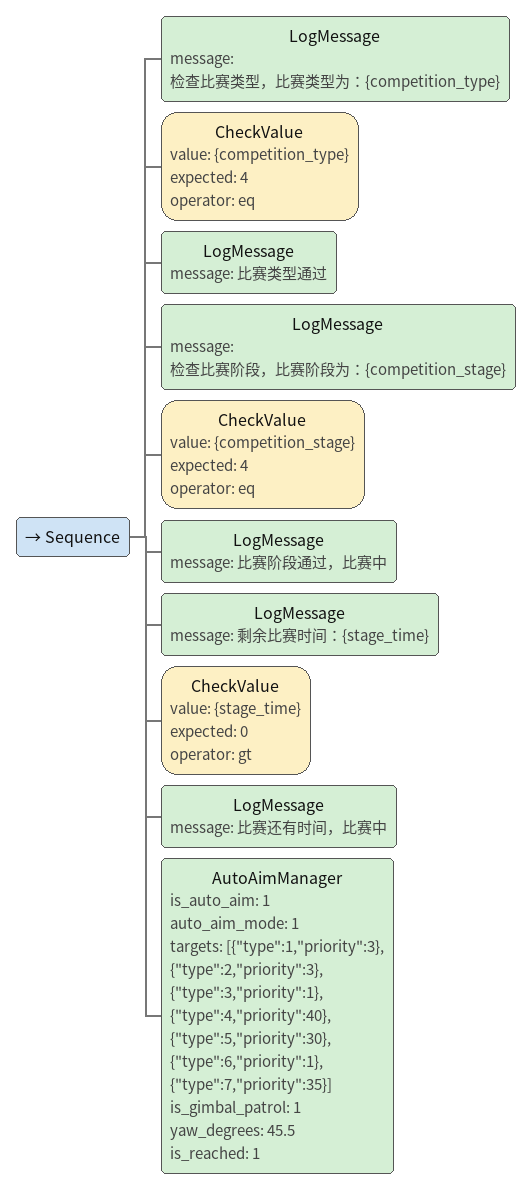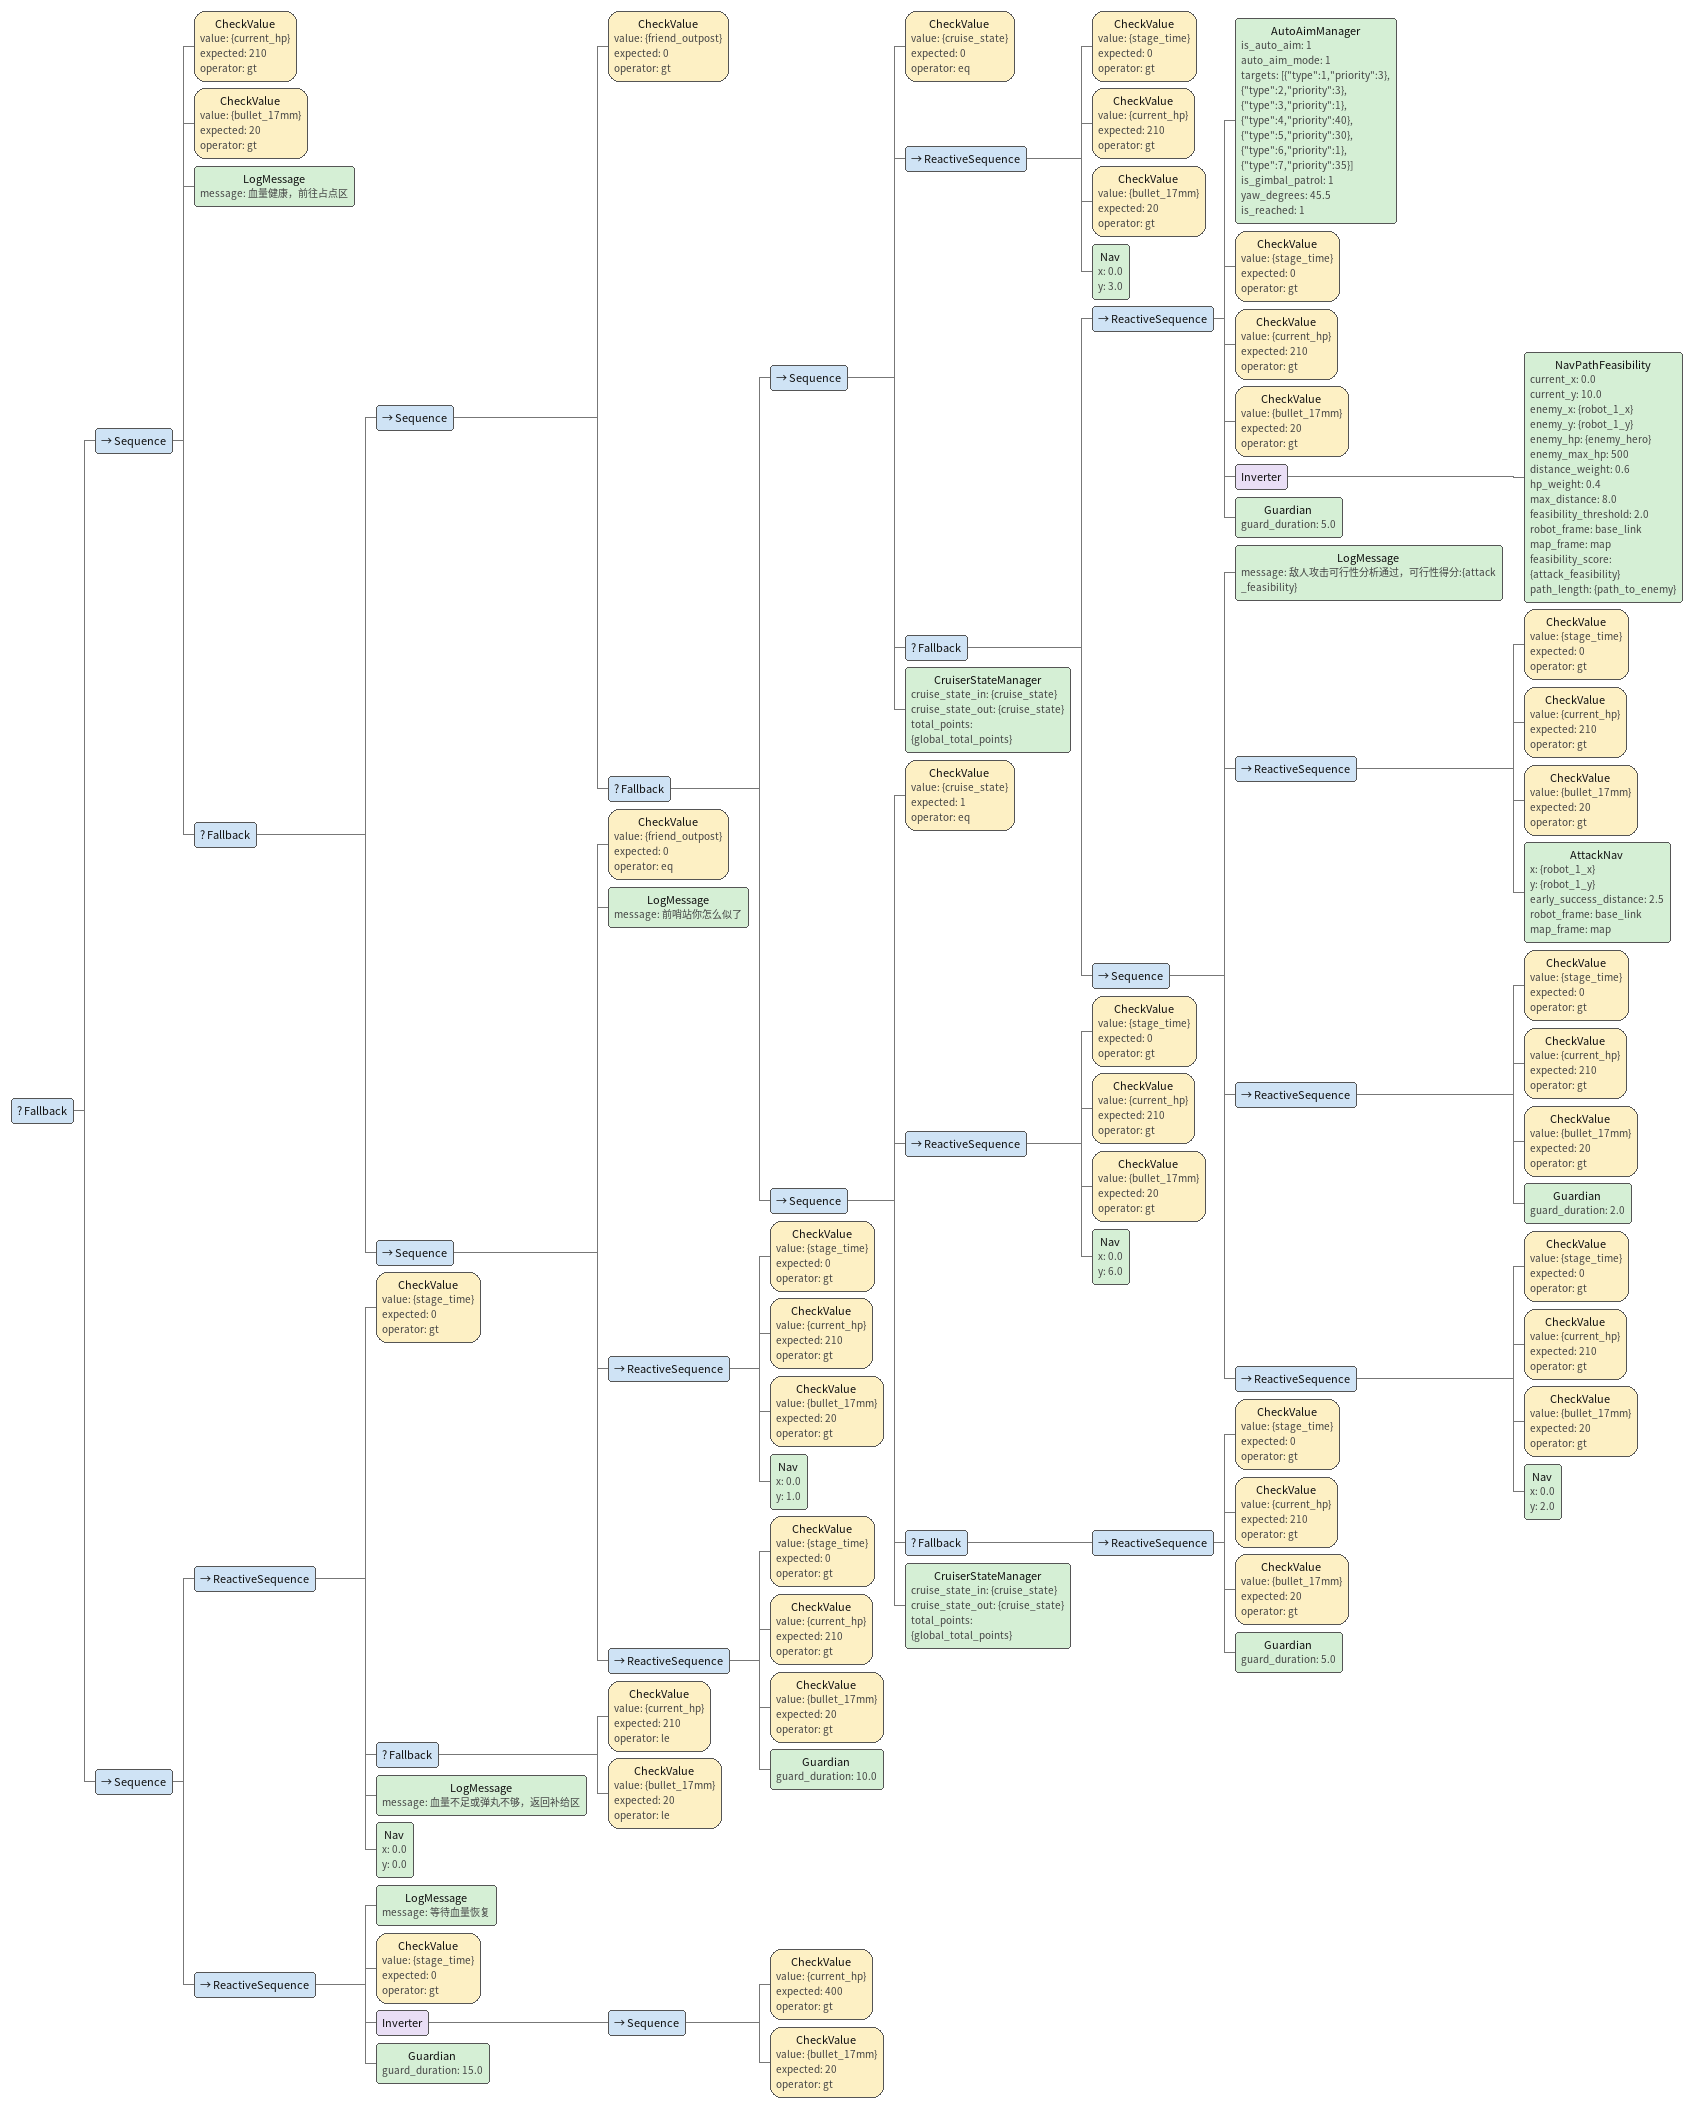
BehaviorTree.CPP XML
<Sequence>
    <!-- 赛前检查 - 使用单次初始化，数据由独立线程实时更新 -->
    <!-- 比赛类型检查 -->
    <LogMessage message="检查比赛类型，比赛类型为：{competition_type}"/>
    <CheckValue value="{competition_type}" expected="4" operator="eq"/>
    <LogMessage message="比赛类型通过"/>

    <!-- 比赛阶段检查 -->
    <LogMessage message="检查比赛阶段，比赛阶段为：{competition_stage}"/>
    <CheckValue value="{competition_stage}" expected="4" operator="eq"/>
    <LogMessage message="比赛阶段通过，比赛中"/>
    <!-- 剩余时间检查 -->
    <LogMessage message="剩余比赛时间：{stage_time}"/>
    <CheckValue value="{stage_time}" expected="0" operator="gt"/>
    <LogMessage message="比赛还有时间，比赛中"/>
    <AutoAimManager is_auto_aim="1" auto_aim_mode="1" targets="[{&quot;type&quot;:1,&quot;priority&quot;:3},                                       {&quot;type&quot;:2,&quot;priority&quot;:3},                                       {&quot;type&quot;:3,&quot;priority&quot;:1},                                       {&quot;type&quot;:4,&quot;priority&quot;:40},                                       {&quot;type&quot;:5,&quot;priority&quot;:30},                                       {&quot;type&quot;:6,&quot;priority&quot;:1},                                       {&quot;type&quot;:7,&quot;priority&quot;:35}]" is_gimbal_patrol="1" yaw_degrees="45.5" is_reached="1"/>
</Sequence>

<Fallback> <!-- 血量分支判断-->
  <!-- 高血量分支 -->
  <Sequence>
      <CheckValue value="{current_hp}" expected="210" operator="gt"/>
      <CheckValue value="{bullet_17mm}" expected="20" operator="gt"/>
      <LogMessage message="血量健康，前往占点区"/>
      <Fallback>
          <!-- 血量高且己方前哨站未被击毁 -->
          <Sequence>
              <CheckValue value="{friend_outpost}" expected="0" operator="gt"/>
              <Fallback> <!-- 状态机的每一状态检查不通过返回false就进入下一状态 -->
                  <!-- 巡航点0: x="0.0" y="3.0" -->
                  <Sequence>
                      <CheckValue value="{cruise_state}" expected="0" operator="eq"/>
                      <ReactiveSequence>
                          <CheckValue value="{stage_time}" expected="0" operator="gt"/>
                          <CheckValue value="{current_hp}" expected="210" operator="gt"/>
                          <CheckValue value="{bullet_17mm}" expected="20" operator="gt"/>
                          <Nav x="0.0" y="3.0"/>
                      </ReactiveSequence>
                      <Fallback>
                          <ReactiveSequence>
                              <AutoAimManager is_auto_aim="1" auto_aim_mode="1" targets="[{&quot;type&quot;:1,&quot;priority&quot;:3},                                                                   {&quot;type&quot;:2,&quot;priority&quot;:3},                                                                   {&quot;type&quot;:3,&quot;priority&quot;:1},                                                                   {&quot;type&quot;:4,&quot;priority&quot;:40},                                                                   {&quot;type&quot;:5,&quot;priority&quot;:30},                                                                   {&quot;type&quot;:6,&quot;priority&quot;:1},                                                                   {&quot;type&quot;:7,&quot;priority&quot;:35}]" is_gimbal_patrol="1" yaw_degrees="45.5" is_reached="1"/>
                              <CheckValue value="{stage_time}" expected="0" operator="gt"/>
                              <CheckValue value="{current_hp}" expected="210" operator="gt"/>
                              <CheckValue value="{bullet_17mm}" expected="20" operator="gt"/>
                              <!-- 使用反相器，触发临时事件的反条件，不符反条件即符合条件，进入临时事件 -->
                              <Inverter>
                                  <NavPathFeasibility current_x="0.0" current_y="10.0" enemy_x="{robot_1_x}" enemy_y="{robot_1_y}" enemy_hp="{enemy_hero}" enemy_max_hp="500" distance_weight="0.6" hp_weight="0.4" max_distance="8.0" feasibility_threshold="2.0" robot_frame="base_link" map_frame="map" feasibility_score="{attack_feasibility}" path_length="{path_to_enemy}"/>
                              </Inverter>
                              <Guardian guard_duration="5.0"/>
                          </ReactiveSequence>
                          <!-- 临时事件 触发条件：基于导航路径长的评估通过 -->
                          <Sequence>
                              <LogMessage message="敌人攻击可行性分析通过，可行性得分:{attack_feasibility}"/>
                              <!-- 阶段1: 前往临时点 -->
                              <ReactiveSequence>
                              <CheckValue value="{stage_time}" expected="0" operator="gt"/>
                              <CheckValue value="{current_hp}" expected="210" operator="gt"/>
                              <CheckValue value="{bullet_17mm}" expected="20" operator="gt"/>
                              <!-- 进入临时条件有两种可能：1.临时事件触发 2.血量时间弹丸判断不通过 再次判断使进入条件只剩临时事件触发一种 -->
                              <AttackNav x="{robot_1_x}" y="{robot_1_y}" early_success_distance="2.5" robot_frame="base_link" map_frame="map"/>
                              </ReactiveSequence>
                              <!-- 阶段2: 短时驻守 -->
                              <ReactiveSequence>
                              <CheckValue value="{stage_time}" expected="0" operator="gt"/>
                              <CheckValue value="{current_hp}" expected="210" operator="gt"/>
                              <CheckValue value="{bullet_17mm}" expected="20" operator="gt"/>
                              <Guardian guard_duration="2.0"/>
                              </ReactiveSequence>
                              <!-- 阶段3: 返回原点 -->
                              <ReactiveSequence>
                              <CheckValue value="{stage_time}" expected="0" operator="gt"/>
                              <CheckValue value="{current_hp}" expected="210" operator="gt"/>
                              <CheckValue value="{bullet_17mm}" expected="20" operator="gt"/>
                              <Nav x="0.0" y="2.0"/>
                              </ReactiveSequence>
                          </Sequence>
                      </Fallback>
                      <CruiserStateManager cruise_state_in="{cruise_state}" cruise_state_out="{cruise_state}" total_points="{global_total_points}"/>
                  </Sequence>

                  <!-- 巡航点1: x="0.0" y="6.0" -->
                  <Sequence>
                      <CheckValue value="{cruise_state}" expected="1" operator="eq"/>
                      <ReactiveSequence>
                          <CheckValue value="{stage_time}" expected="0" operator="gt"/>
                          <CheckValue value="{current_hp}" expected="210" operator="gt"/>
                          <CheckValue value="{bullet_17mm}" expected="20" operator="gt"/>
                          <Nav x="0.0" y="6.0"/>
                      </ReactiveSequence>
                      <Fallback>
                          <ReactiveSequence>
                              <CheckValue value="{stage_time}" expected="0" operator="gt"/>
                              <CheckValue value="{current_hp}" expected="210" operator="gt"/>
                              <CheckValue value="{bullet_17mm}" expected="20" operator="gt"/>
                              <Guardian guard_duration="5.0"/>
                          </ReactiveSequence>
                      </Fallback>
                      <CruiserStateManager cruise_state_in="{cruise_state}" cruise_state_out="{cruise_state}" total_points="{global_total_points}"/>
                  </Sequence>
              </Fallback>
          </Sequence>

          <!-- 血量高且己方前哨站被击毁 -->
          <Sequence>
              <CheckValue value="{friend_outpost}" expected="0" operator="eq"/>
              <LogMessage message="前哨站你怎么似了"/>
              <ReactiveSequence>
                  <CheckValue value="{stage_time}" expected="0" operator="gt"/>
                  <CheckValue value="{current_hp}" expected="210" operator="gt"/>
                  <CheckValue value="{bullet_17mm}" expected="20" operator="gt"/>
                  <Nav x="0.0" y="1.0"/>
              </ReactiveSequence>
              <ReactiveSequence>
                  <CheckValue value="{stage_time}" expected="0" operator="gt"/>
                  <CheckValue value="{current_hp}" expected="210" operator="gt"/>
                  <CheckValue value="{bullet_17mm}" expected="20" operator="gt"/>
                  <Guardian guard_duration="10.0"/>
              </ReactiveSequence>
          </Sequence>
      </Fallback>
  </Sequence>

  <!-- 低血量分支 -->
  <Sequence>
    <ReactiveSequence>
      <CheckValue value="{stage_time}" expected="0" operator="gt"/>
      <Fallback> <!-- 满足血量低或没有弹丸 -->
        <CheckValue value="{current_hp}" expected="210" operator="le"/> <!-- le表示小于等于 -->
        <CheckValue value="{bullet_17mm}" expected="20" operator="le"/>
      </Fallback>
      <LogMessage message="血量不足或弹丸不够，返回补给区"/>
      <Nav x="0.0" y="0.0"/>
    </ReactiveSequence>
    <ReactiveSequence>
      <LogMessage message="等待血量恢复"/>
      <CheckValue value="{stage_time}" expected="0" operator="gt"/>
      <Inverter> <!-- 若不满足两条件，则返回success，继续在reactive sequence中循环，直到满足条件返回false 退出-->
        <Sequence>
          <CheckValue value="{current_hp}" expected="400" operator="gt"/> <!-- gt表示大于等于 -->
          <CheckValue value="{bullet_17mm}" expected="20" operator="gt"/>
        </Sequence>
      </Inverter>
      <Guardian guard_duration="15.0"/>
    </ReactiveSequence>
  </Sequence>
</Fallback>
